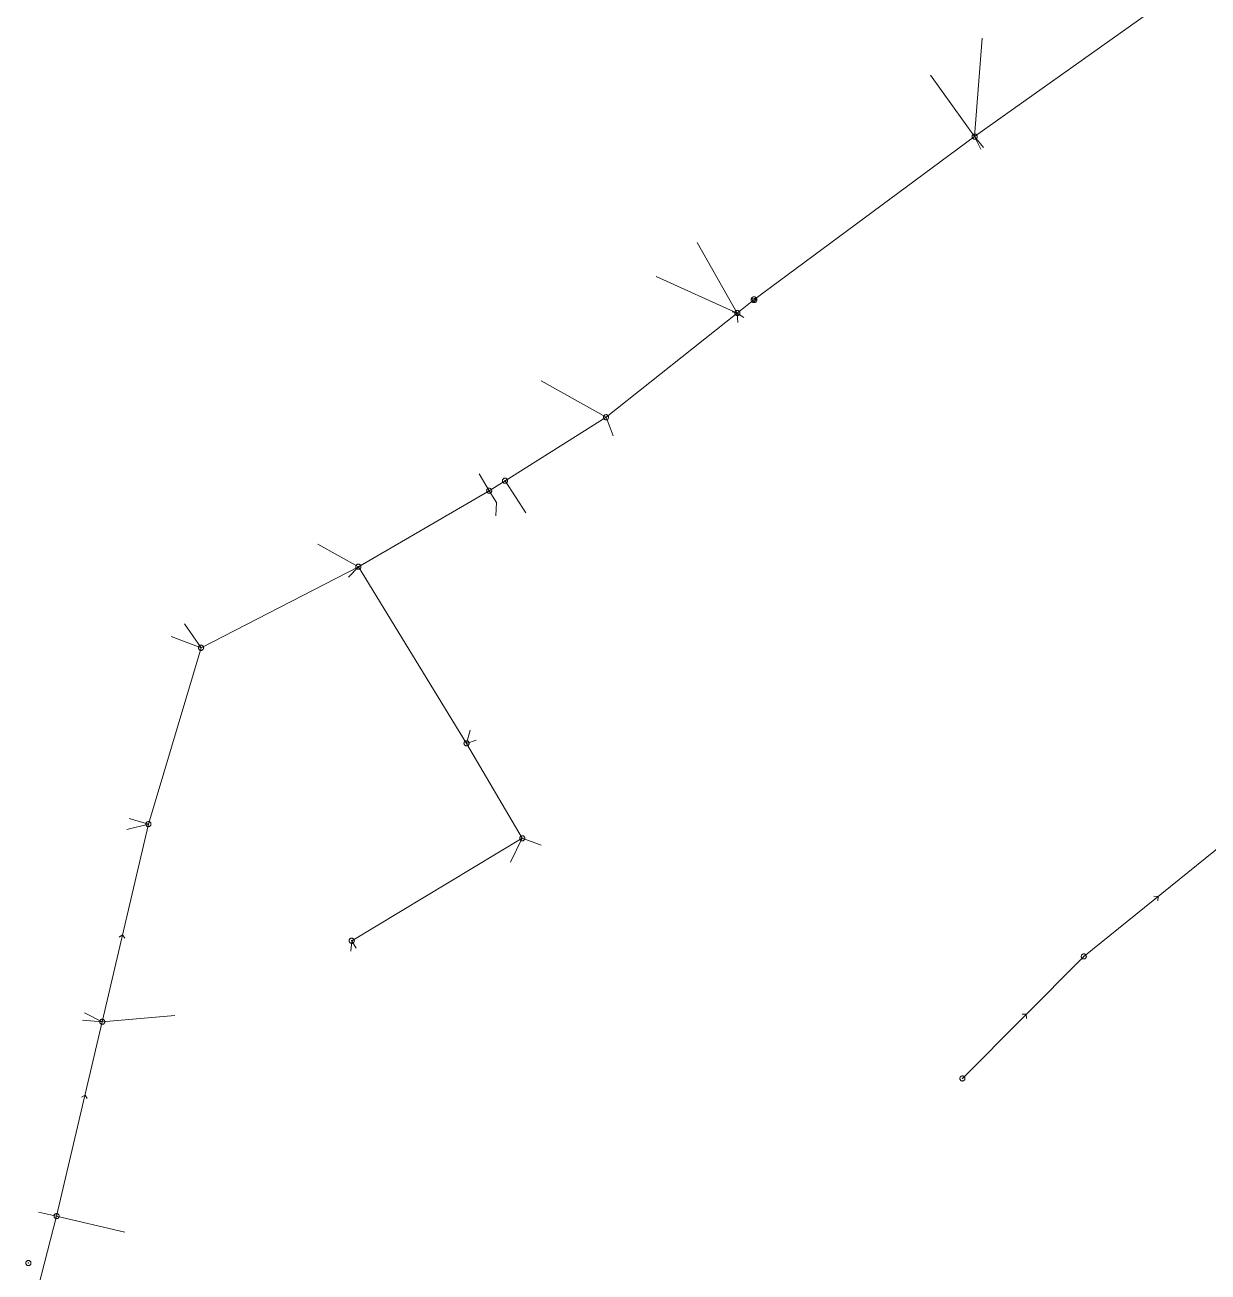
# Model space of a CAD drawing. Header units: metres. Extents: x 25504150 to 25508618, y 6694193 to 6702753.
# Drawn here: x 25504511.4 to 25504724.7, y 6700964.4 to 6701189.2 of the extents above; entities that cross this region are included whole.
import ezdxf

# ---------------------------------------------------------------- set-up
doc = ezdxf.new("R2010")
doc.units = ezdxf.units.M
for name, pattern in [('Paineviemariputket', [0]), ('Paineviemarivarusteet', [0]), ('Psewer_node', [0]), ('Sewer_node', [0]), ('Viemariputket', [0]), ('Viemarivarusteet', [0])]:
    doc.linetypes.add(name, pattern=pattern)
for name, color, linetype, lineweight in [('Paineviemariputket', 7, 'Paineviemariputket', 0), ('Paineviemarivarusteet', 7, 'Paineviemarivarusteet', 0), ('Psewer_node', 7, 'Psewer_node', 0), ('Sewer_node', 7, 'Sewer_node', 0), ('Viemariputket', 7, 'Viemariputket', 0), ('Viemarivarusteet', 7, 'Viemarivarusteet', 0)]:
    doc.layers.add(name, color=color, linetype=linetype, lineweight=lineweight)

msp = doc.modelspace()

# ---------------------------------------------------------------- linework, layer by layer
at = {"layer": 'Paineviemariputket', "color": 1, "linetype": 'Continuous', "lineweight": 15}
msp.add_line((25504682.61, 6701169.05, 57.97), (25504642.85, 6701139.66, 55.05), dxfattribs=at)
at = {"layer": 'Paineviemarivarusteet', "color": 32, "true_color": 0xb46600}
msp.add_point((25504642.85, 6701139.66), dxfattribs=at)
at = {"layer": 'Psewer_node', "color": 14, "linetype": 'Continuous', "true_color": 0xa60000}
for p, q in [((25504642.82, 6701139.14), (25504642.41, 6701139.94)), ((25504642.41, 6701139.94), (25504643.31, 6701139.9)), ((25504643.31, 6701139.9), (25504642.82, 6701139.14))]:
    msp.add_line(p, q, dxfattribs=at)
at = {"layer": 'Psewer_node', "color": 14, "linetype": 'Continuous', "true_color": 0xa60000, "flags": 128}
msp.add_lwpolyline([(25504643.09, 6701139.2), (25504643.16, 6701139.24), (25504643.22, 6701139.3), (25504643.27, 6701139.36), (25504643.31, 6701139.43), (25504643.34, 6701139.5), (25504643.36, 6701139.58), (25504643.37, 6701139.67), (25504643.36, 6701139.75), (25504643.34, 6701139.83), (25504643.31, 6701139.9), (25504643.27, 6701139.97), (25504643.21, 6701140.03), (25504643.15, 6701140.08), (25504643.08, 6701140.12), (25504643.01, 6701140.15), (25504642.93, 6701140.17), (25504642.84, 6701140.18), (25504642.76, 6701140.17), (25504642.68, 6701140.15), (25504642.61, 6701140.12), (25504642.54, 6701140.08), (25504642.48, 6701140.02), (25504642.43, 6701139.96), (25504642.39, 6701139.89), (25504642.36, 6701139.82), (25504642.34, 6701139.74), (25504642.33, 6701139.65), (25504642.34, 6701139.57), (25504642.36, 6701139.49), (25504642.39, 6701139.42), (25504642.43, 6701139.35), (25504642.49, 6701139.29), (25504642.55, 6701139.24), (25504642.62, 6701139.2), (25504642.69, 6701139.17), (25504642.77, 6701139.15), (25504642.86, 6701139.14), (25504642.94, 6701139.15), (25504643.02, 6701139.17)], close=True, dxfattribs=at)
at = {"layer": 'Sewer_node', "color": 46, "linetype": 'Continuous', "true_color": 0x7f5f00, "flags": 128}
for points, elevation in [([(25504683.07, 6701169.05), (25504683.06, 6701169.12), (25504683.05, 6701169.19), (25504683.02, 6701169.26), (25504682.98, 6701169.32), (25504682.94, 6701169.38), (25504682.88, 6701169.42), (25504682.82, 6701169.46), (25504682.75, 6701169.49), (25504682.68, 6701169.5), (25504682.61, 6701169.51), (25504682.54, 6701169.5), (25504682.47, 6701169.49), (25504682.4, 6701169.46), (25504682.34, 6701169.42), (25504682.28, 6701169.38), (25504682.24, 6701169.32), (25504682.2, 6701169.26), (25504682.17, 6701169.19), (25504682.16, 6701169.12), (25504682.15, 6701169.05), (25504682.16, 6701168.98), (25504682.17, 6701168.91), (25504682.2, 6701168.84), (25504682.24, 6701168.78), (25504682.28, 6701168.72), (25504682.34, 6701168.68), (25504682.4, 6701168.64), (25504682.47, 6701168.61), (25504682.54, 6701168.6), (25504682.61, 6701168.59), (25504682.68, 6701168.6), (25504682.75, 6701168.61), (25504682.82, 6701168.64), (25504682.88, 6701168.68), (25504682.94, 6701168.72), (25504682.98, 6701168.78), (25504683.02, 6701168.84), (25504683.05, 6701168.91), (25504683.06, 6701168.98)], 60.12), ([(25504640.31, 6701137.25), (25504640.3, 6701137.32), (25504640.29, 6701137.39), (25504640.26, 6701137.46), (25504640.22, 6701137.52), (25504640.18, 6701137.58), (25504640.12, 6701137.62), (25504640.06, 6701137.66), (25504639.99, 6701137.69), (25504639.92, 6701137.7), (25504639.85, 6701137.71), (25504639.78, 6701137.7), (25504639.71, 6701137.69), (25504639.64, 6701137.66), (25504639.58, 6701137.62), (25504639.52, 6701137.58), (25504639.48, 6701137.52), (25504639.44, 6701137.46), (25504639.41, 6701137.39), (25504639.4, 6701137.32), (25504639.39, 6701137.25), (25504639.4, 6701137.18), (25504639.41, 6701137.11), (25504639.44, 6701137.04), (25504639.48, 6701136.98), (25504639.52, 6701136.92), (25504639.58, 6701136.88), (25504639.64, 6701136.84), (25504639.71, 6701136.81), (25504639.78, 6701136.8), (25504639.85, 6701136.79), (25504639.92, 6701136.8), (25504639.99, 6701136.81), (25504640.06, 6701136.84), (25504640.12, 6701136.88), (25504640.18, 6701136.92), (25504640.22, 6701136.98), (25504640.26, 6701137.04), (25504640.29, 6701137.11), (25504640.3, 6701137.18)], 58.43), ([(25504616.64, 6701118.48), (25504616.63, 6701118.55), (25504616.62, 6701118.62), (25504616.59, 6701118.69), (25504616.55, 6701118.75), (25504616.51, 6701118.81), (25504616.45, 6701118.85), (25504616.39, 6701118.89), (25504616.32, 6701118.92), (25504616.25, 6701118.93), (25504616.18, 6701118.94), (25504616.11, 6701118.93), (25504616.04, 6701118.92), (25504615.97, 6701118.89), (25504615.91, 6701118.85), (25504615.85, 6701118.81), (25504615.81, 6701118.75), (25504615.77, 6701118.69), (25504615.74, 6701118.62), (25504615.73, 6701118.55), (25504615.72, 6701118.48), (25504615.73, 6701118.41), (25504615.74, 6701118.34), (25504615.77, 6701118.27), (25504615.81, 6701118.21), (25504615.85, 6701118.15), (25504615.91, 6701118.11), (25504615.97, 6701118.07), (25504616.04, 6701118.04), (25504616.11, 6701118.03), (25504616.18, 6701118.02), (25504616.25, 6701118.03), (25504616.32, 6701118.04), (25504616.39, 6701118.07), (25504616.45, 6701118.11), (25504616.51, 6701118.15), (25504616.55, 6701118.21), (25504616.59, 6701118.27), (25504616.62, 6701118.34), (25504616.63, 6701118.41)], 58.39), ([(25504595.59, 6701105.22), (25504595.58, 6701105.29), (25504595.57, 6701105.36), (25504595.54, 6701105.43), (25504595.5, 6701105.49), (25504595.46, 6701105.55), (25504595.4, 6701105.59), (25504595.34, 6701105.63), (25504595.27, 6701105.66), (25504595.2, 6701105.67), (25504595.13, 6701105.68), (25504595.06, 6701105.67), (25504594.99, 6701105.66), (25504594.92, 6701105.63), (25504594.86, 6701105.59), (25504594.8, 6701105.55), (25504594.76, 6701105.49), (25504594.72, 6701105.43), (25504594.69, 6701105.36), (25504594.68, 6701105.29), (25504594.67, 6701105.22), (25504594.68, 6701105.15), (25504594.69, 6701105.08), (25504594.72, 6701105.01), (25504594.76, 6701104.95), (25504594.8, 6701104.89), (25504594.86, 6701104.85), (25504594.92, 6701104.81), (25504594.99, 6701104.78), (25504595.06, 6701104.77), (25504595.13, 6701104.76), (25504595.2, 6701104.77), (25504595.27, 6701104.78), (25504595.34, 6701104.81), (25504595.4, 6701104.85), (25504595.46, 6701104.89), (25504595.5, 6701104.95), (25504595.54, 6701105.01), (25504595.57, 6701105.08), (25504595.58, 6701105.15)], 58.92), ([(25504598.45, 6701107.03), (25504598.44, 6701107.1), (25504598.43, 6701107.17), (25504598.4, 6701107.24), (25504598.36, 6701107.3), (25504598.32, 6701107.36), (25504598.26, 6701107.4), (25504598.2, 6701107.44), (25504598.13, 6701107.47), (25504598.06, 6701107.48), (25504597.99, 6701107.49), (25504597.92, 6701107.48), (25504597.85, 6701107.47), (25504597.78, 6701107.44), (25504597.72, 6701107.4), (25504597.66, 6701107.36), (25504597.62, 6701107.3), (25504597.58, 6701107.24), (25504597.55, 6701107.17), (25504597.54, 6701107.1), (25504597.53, 6701107.03), (25504597.54, 6701106.96), (25504597.55, 6701106.89), (25504597.58, 6701106.82), (25504597.62, 6701106.76), (25504597.66, 6701106.7), (25504597.72, 6701106.66), (25504597.78, 6701106.62), (25504597.85, 6701106.59), (25504597.92, 6701106.58), (25504597.99, 6701106.57), (25504598.06, 6701106.58), (25504598.13, 6701106.59), (25504598.2, 6701106.62), (25504598.26, 6701106.66), (25504598.32, 6701106.7), (25504598.36, 6701106.76), (25504598.4, 6701106.82), (25504598.43, 6701106.89), (25504598.44, 6701106.96)], 55.81), ([(25504572.02, 6701091.54), (25504572.01, 6701091.61), (25504572, 6701091.68), (25504571.97, 6701091.75), (25504571.93, 6701091.81), (25504571.89, 6701091.87), (25504571.83, 6701091.91), (25504571.77, 6701091.95), (25504571.7, 6701091.98), (25504571.63, 6701091.99), (25504571.56, 6701092), (25504571.49, 6701091.99), (25504571.42, 6701091.98), (25504571.35, 6701091.95), (25504571.29, 6701091.91), (25504571.23, 6701091.87), (25504571.19, 6701091.81), (25504571.15, 6701091.75), (25504571.12, 6701091.68), (25504571.11, 6701091.61), (25504571.1, 6701091.54), (25504571.11, 6701091.47), (25504571.12, 6701091.4), (25504571.15, 6701091.33), (25504571.19, 6701091.27), (25504571.23, 6701091.21), (25504571.29, 6701091.17), (25504571.35, 6701091.13), (25504571.42, 6701091.1), (25504571.49, 6701091.09), (25504571.56, 6701091.08), (25504571.63, 6701091.09), (25504571.7, 6701091.1), (25504571.77, 6701091.13), (25504571.83, 6701091.17), (25504571.89, 6701091.21), (25504571.93, 6701091.27), (25504571.97, 6701091.33), (25504572, 6701091.4), (25504572.01, 6701091.47)], 58.2), ([(25504543.67, 6701076.92), (25504543.66, 6701076.99), (25504543.65, 6701077.07), (25504543.62, 6701077.13), (25504543.58, 6701077.2), (25504543.53, 6701077.25), (25504543.48, 6701077.3), (25504543.41, 6701077.34), (25504543.35, 6701077.37), (25504543.27, 6701077.38), (25504543.2, 6701077.39), (25504543.13, 6701077.38), (25504543.05, 6701077.37), (25504542.99, 6701077.34), (25504542.92, 6701077.3), (25504542.87, 6701077.25), (25504542.82, 6701077.2), (25504542.78, 6701077.13), (25504542.75, 6701077.07), (25504542.74, 6701076.99), (25504542.73, 6701076.92), (25504542.74, 6701076.85), (25504542.75, 6701076.77), (25504542.78, 6701076.71), (25504542.82, 6701076.64), (25504542.87, 6701076.59), (25504542.92, 6701076.54), (25504542.99, 6701076.5), (25504543.05, 6701076.47), (25504543.13, 6701076.46), (25504543.2, 6701076.45), (25504543.27, 6701076.46), (25504543.35, 6701076.47), (25504543.41, 6701076.5), (25504543.48, 6701076.54), (25504543.53, 6701076.59), (25504543.58, 6701076.64), (25504543.62, 6701076.71), (25504543.65, 6701076.77), (25504543.66, 6701076.85)], 57.92), ([(25504591.5, 6701059.7), (25504591.49, 6701059.77), (25504591.48, 6701059.84), (25504591.45, 6701059.91), (25504591.41, 6701059.97), (25504591.37, 6701060.03), (25504591.31, 6701060.07), (25504591.25, 6701060.11), (25504591.18, 6701060.14), (25504591.11, 6701060.15), (25504591.04, 6701060.16), (25504590.97, 6701060.15), (25504590.9, 6701060.14), (25504590.83, 6701060.11), (25504590.77, 6701060.07), (25504590.71, 6701060.03), (25504590.67, 6701059.97), (25504590.63, 6701059.91), (25504590.6, 6701059.84), (25504590.59, 6701059.77), (25504590.58, 6701059.7), (25504590.59, 6701059.63), (25504590.6, 6701059.56), (25504590.63, 6701059.49), (25504590.67, 6701059.43), (25504590.71, 6701059.37), (25504590.77, 6701059.33), (25504590.83, 6701059.29), (25504590.9, 6701059.26), (25504590.97, 6701059.25), (25504591.04, 6701059.24), (25504591.11, 6701059.25), (25504591.18, 6701059.26), (25504591.25, 6701059.29), (25504591.31, 6701059.33), (25504591.37, 6701059.37), (25504591.41, 6701059.43), (25504591.45, 6701059.49), (25504591.48, 6701059.56), (25504591.49, 6701059.63)], 58.81), ([(25504534.17, 6701045.14), (25504534.16, 6701045.21), (25504534.15, 6701045.28), (25504534.12, 6701045.35), (25504534.08, 6701045.41), (25504534.04, 6701045.47), (25504533.98, 6701045.51), (25504533.92, 6701045.55), (25504533.85, 6701045.58), (25504533.78, 6701045.59), (25504533.71, 6701045.6), (25504533.64, 6701045.59), (25504533.57, 6701045.58), (25504533.5, 6701045.55), (25504533.44, 6701045.51), (25504533.38, 6701045.47), (25504533.34, 6701045.41), (25504533.3, 6701045.35), (25504533.27, 6701045.28), (25504533.26, 6701045.21), (25504533.25, 6701045.14), (25504533.26, 6701045.07), (25504533.27, 6701045), (25504533.3, 6701044.93), (25504533.34, 6701044.87), (25504533.38, 6701044.81), (25504533.44, 6701044.77), (25504533.5, 6701044.73), (25504533.57, 6701044.7), (25504533.64, 6701044.69), (25504533.71, 6701044.68), (25504533.78, 6701044.69), (25504533.85, 6701044.7), (25504533.92, 6701044.73), (25504533.98, 6701044.77), (25504534.04, 6701044.81), (25504534.08, 6701044.87), (25504534.12, 6701044.93), (25504534.15, 6701045), (25504534.16, 6701045.07)], 58.19), ([(25504601.55, 6701042.59), (25504601.54, 6701042.66), (25504601.53, 6701042.73), (25504601.5, 6701042.8), (25504601.46, 6701042.86), (25504601.42, 6701042.92), (25504601.36, 6701042.96), (25504601.3, 6701043), (25504601.23, 6701043.03), (25504601.16, 6701043.04), (25504601.09, 6701043.05), (25504601.02, 6701043.04), (25504600.95, 6701043.03), (25504600.88, 6701043), (25504600.82, 6701042.96), (25504600.76, 6701042.92), (25504600.72, 6701042.86), (25504600.68, 6701042.8), (25504600.65, 6701042.73), (25504600.64, 6701042.66), (25504600.63, 6701042.59), (25504600.64, 6701042.52), (25504600.65, 6701042.45), (25504600.68, 6701042.38), (25504600.72, 6701042.32), (25504600.76, 6701042.26), (25504600.82, 6701042.22), (25504600.88, 6701042.18), (25504600.95, 6701042.15), (25504601.02, 6701042.14), (25504601.09, 6701042.13), (25504601.16, 6701042.14), (25504601.23, 6701042.15), (25504601.3, 6701042.18), (25504601.36, 6701042.22), (25504601.42, 6701042.26), (25504601.46, 6701042.32), (25504601.5, 6701042.38), (25504601.53, 6701042.45), (25504601.54, 6701042.52)], 59.82), ([(25504570.82, 6701024.11), (25504570.81, 6701024.18), (25504570.8, 6701024.26), (25504570.77, 6701024.32), (25504570.73, 6701024.39), (25504570.68, 6701024.44), (25504570.63, 6701024.49), (25504570.56, 6701024.53), (25504570.5, 6701024.56), (25504570.42, 6701024.57), (25504570.35, 6701024.58), (25504570.28, 6701024.57), (25504570.2, 6701024.56), (25504570.14, 6701024.53), (25504570.07, 6701024.49), (25504570.02, 6701024.44), (25504569.97, 6701024.39), (25504569.93, 6701024.32), (25504569.9, 6701024.26), (25504569.89, 6701024.18), (25504569.88, 6701024.11), (25504569.89, 6701024.04), (25504569.9, 6701023.96), (25504569.93, 6701023.9), (25504569.97, 6701023.83), (25504570.02, 6701023.78), (25504570.07, 6701023.73), (25504570.14, 6701023.69), (25504570.2, 6701023.66), (25504570.28, 6701023.65), (25504570.35, 6701023.64), (25504570.42, 6701023.65), (25504570.5, 6701023.66), (25504570.56, 6701023.69), (25504570.63, 6701023.73), (25504570.68, 6701023.78), (25504570.73, 6701023.83), (25504570.77, 6701023.9), (25504570.8, 6701023.96), (25504570.81, 6701024.04)], 59.71), ([(25504525.84, 6701009.51), (25504525.83, 6701009.58), (25504525.82, 6701009.65), (25504525.79, 6701009.72), (25504525.75, 6701009.78), (25504525.71, 6701009.84), (25504525.65, 6701009.88), (25504525.59, 6701009.92), (25504525.52, 6701009.95), (25504525.45, 6701009.96), (25504525.38, 6701009.97), (25504525.31, 6701009.96), (25504525.24, 6701009.95), (25504525.17, 6701009.92), (25504525.11, 6701009.88), (25504525.05, 6701009.84), (25504525.01, 6701009.78), (25504524.97, 6701009.72), (25504524.94, 6701009.65), (25504524.93, 6701009.58), (25504524.92, 6701009.51), (25504524.93, 6701009.44), (25504524.94, 6701009.37), (25504524.97, 6701009.3), (25504525.01, 6701009.24), (25504525.05, 6701009.18), (25504525.11, 6701009.14), (25504525.17, 6701009.1), (25504525.24, 6701009.07), (25504525.31, 6701009.06), (25504525.38, 6701009.05), (25504525.45, 6701009.06), (25504525.52, 6701009.07), (25504525.59, 6701009.1), (25504525.65, 6701009.14), (25504525.71, 6701009.18), (25504525.75, 6701009.24), (25504525.79, 6701009.3), (25504525.82, 6701009.37), (25504525.83, 6701009.44)], 58.9), ([(25504517.61, 6700974.49), (25504517.6, 6700974.56), (25504517.59, 6700974.63), (25504517.56, 6700974.7), (25504517.52, 6700974.76), (25504517.48, 6700974.82), (25504517.42, 6700974.86), (25504517.36, 6700974.9), (25504517.29, 6700974.93), (25504517.22, 6700974.94), (25504517.15, 6700974.95), (25504517.08, 6700974.94), (25504517.01, 6700974.93), (25504516.94, 6700974.9), (25504516.88, 6700974.86), (25504516.82, 6700974.82), (25504516.78, 6700974.76), (25504516.74, 6700974.7), (25504516.71, 6700974.63), (25504516.7, 6700974.56), (25504516.69, 6700974.49), (25504516.7, 6700974.42), (25504516.71, 6700974.35), (25504516.74, 6700974.28), (25504516.78, 6700974.22), (25504516.82, 6700974.16), (25504516.88, 6700974.12), (25504516.94, 6700974.08), (25504517.01, 6700974.05), (25504517.08, 6700974.04), (25504517.15, 6700974.03), (25504517.22, 6700974.04), (25504517.29, 6700974.05), (25504517.36, 6700974.08), (25504517.42, 6700974.12), (25504517.48, 6700974.16), (25504517.52, 6700974.22), (25504517.56, 6700974.28), (25504517.59, 6700974.35), (25504517.6, 6700974.42)], 60.04), ([(25504512.54, 6700966.03), (25504512.53, 6700966.1), (25504512.52, 6700966.17), (25504512.49, 6700966.24), (25504512.45, 6700966.3), (25504512.41, 6700966.36), (25504512.35, 6700966.4), (25504512.29, 6700966.44), (25504512.22, 6700966.47), (25504512.15, 6700966.48), (25504512.08, 6700966.49), (25504512.01, 6700966.48), (25504511.94, 6700966.47), (25504511.87, 6700966.44), (25504511.81, 6700966.4), (25504511.75, 6700966.36), (25504511.71, 6700966.3), (25504511.67, 6700966.24), (25504511.64, 6700966.17), (25504511.63, 6700966.1), (25504511.62, 6700966.03), (25504511.63, 6700965.96), (25504511.64, 6700965.89), (25504511.67, 6700965.82), (25504511.71, 6700965.76), (25504511.75, 6700965.7), (25504511.81, 6700965.66), (25504511.87, 6700965.62), (25504511.94, 6700965.59), (25504512.01, 6700965.58), (25504512.08, 6700965.57), (25504512.15, 6700965.58), (25504512.22, 6700965.59), (25504512.29, 6700965.62), (25504512.35, 6700965.66), (25504512.41, 6700965.7), (25504512.45, 6700965.76), (25504512.49, 6700965.82), (25504512.52, 6700965.89), (25504512.53, 6700965.96)], 60.13)]:
    msp.add_lwpolyline(points, close=True, dxfattribs=dict(at, elevation=elevation))
for points in [[(25504715.62, 6701031.33), (25504715.68, 6701032.08), (25504714.94, 6701032.15)], [(25504529.46, 6701024.57), (25504529.05, 6701025.19), (25504528.42, 6701024.79)], [(25504691.95, 6701010.12), (25504691.93, 6701010.87), (25504691.19, 6701010.86)], [(25504522.69, 6700995.69), (25504522.28, 6700996.32), (25504521.66, 6700995.92)]]:
    msp.add_lwpolyline(points, dxfattribs=at)
for points in [[(25504702.76, 6701021.3), (25504702.75, 6701021.37), (25504702.74, 6701021.44), (25504702.71, 6701021.51), (25504702.67, 6701021.57), (25504702.63, 6701021.63), (25504702.57, 6701021.67), (25504702.51, 6701021.71), (25504702.44, 6701021.74), (25504702.37, 6701021.75), (25504702.3, 6701021.76), (25504702.23, 6701021.75), (25504702.16, 6701021.74), (25504702.09, 6701021.71), (25504702.03, 6701021.67), (25504701.97, 6701021.63), (25504701.93, 6701021.57), (25504701.89, 6701021.51), (25504701.86, 6701021.44), (25504701.85, 6701021.37), (25504701.84, 6701021.3), (25504701.85, 6701021.23), (25504701.86, 6701021.16), (25504701.89, 6701021.09), (25504701.93, 6701021.03), (25504701.97, 6701020.97), (25504702.03, 6701020.93), (25504702.09, 6701020.89), (25504702.16, 6701020.86), (25504702.23, 6701020.85), (25504702.3, 6701020.84), (25504702.37, 6701020.85), (25504702.44, 6701020.86), (25504702.51, 6701020.89), (25504702.57, 6701020.93), (25504702.63, 6701020.97), (25504702.67, 6701021.03), (25504702.71, 6701021.09), (25504702.74, 6701021.16), (25504702.75, 6701021.23)], [(25504680.88, 6700999.3), (25504680.87, 6700999.37), (25504680.86, 6700999.44), (25504680.83, 6700999.51), (25504680.79, 6700999.57), (25504680.75, 6700999.63), (25504680.69, 6700999.67), (25504680.63, 6700999.71), (25504680.56, 6700999.74), (25504680.49, 6700999.75), (25504680.42, 6700999.76), (25504680.35, 6700999.75), (25504680.28, 6700999.74), (25504680.21, 6700999.71), (25504680.15, 6700999.67), (25504680.09, 6700999.63), (25504680.05, 6700999.57), (25504680.01, 6700999.51), (25504679.98, 6700999.44), (25504679.97, 6700999.37), (25504679.96, 6700999.3), (25504679.97, 6700999.23), (25504679.98, 6700999.16), (25504680.01, 6700999.09), (25504680.05, 6700999.03), (25504680.09, 6700998.97), (25504680.15, 6700998.93), (25504680.21, 6700998.89), (25504680.28, 6700998.86), (25504680.35, 6700998.85), (25504680.42, 6700998.84), (25504680.49, 6700998.85), (25504680.56, 6700998.86), (25504680.63, 6700998.89), (25504680.69, 6700998.93), (25504680.75, 6700998.97), (25504680.79, 6700999.03), (25504680.83, 6700999.09), (25504680.86, 6700999.16), (25504680.87, 6700999.23)]]:
    msp.add_lwpolyline(points, close=True, dxfattribs=at)
at = {"layer": 'Viemariputket', "color": 1, "linetype": 'Continuous', "lineweight": 15}
for p, q in [((25504719.76, 6701195.45, 57.38), (25504682.61, 6701169.05, 57.79)), ((25504682.61, 6701169.05, 58.48), (25504683.98, 6701186.78, 58.72)), ((25504682.61, 6701169.05, 58.08), (25504674.68, 6701180.12, 58.2)), ((25504682.61, 6701169.05, 58.13), (25504683.74, 6701166.78, 58.14)), ((25504682.61, 6701169.05, 58.09), (25504684.21, 6701167.11, 58.12)), ((25504639.85, 6701137.25, 56.04), (25504632.6, 6701149.97, 56.21)), ((25504639.85, 6701137.25, 56.08), (25504625.21, 6701143.86, 57.02)), ((25504642.85, 6701139.66, 55.88), (25504639.85, 6701137.25, 55.61)), ((25504639.85, 6701137.25, 55.63), (25504616.18, 6701118.48, 55.68)), ((25504639.85, 6701137.25, 56.83), (25504638.91, 6701137.45, 56.1)), ((25504639.85, 6701137.25, 56.09), (25504639.96, 6701135.56, 56.12)), ((25504639.85, 6701137.25, 56.08), (25504641.03, 6701136.42, 56.12)), ((25504616.18, 6701118.48, 55.89), (25504604.52, 6701125.02, 55.83)), ((25504616.18, 6701118.48, 55.68), (25504597.99, 6701107.03, 55.81)), ((25504616.18, 6701118.48, 55.89), (25504617.46, 6701115.15, 55.83)), ((25504595.13, 6701105.22, 56.05), (25504593.29, 6701108.3, 56.15)), ((25504597.99, 6701107.03, 55.81), (25504595.13, 6701105.22, 55.83)), ((25504597.99, 6701107.03, 55.83), (25504601.74, 6701101.23)), ((25504595.13, 6701105.22, 55.84), (25504571.56, 6701091.54)), ((25504571.56, 6701091.54), (25504564.27, 6701095.6)), ((25504571.56, 6701091.54), (25504543.2, 6701076.92)), ((25504571.56, 6701091.54), (25504569.76, 6701089.65)), ((25504571.56, 6701091.54), (25504591.04, 6701059.7)), ((25504543.2, 6701076.92), (25504540.23, 6701081.21)), ((25504543.2, 6701076.92), (25504537.82, 6701078.93)), ((25504543.2, 6701076.92), (25504533.71, 6701045.14, 56.32)), ((25504591.04, 6701059.7), (25504591.7, 6701062.09)), ((25504591.04, 6701059.7), (25504592.78, 6701060.28)), ((25504591.04, 6701059.7), (25504601.09, 6701042.59)), ((25504533.71, 6701045.14, 56.31), (25504525.38, 6701009.51)), ((25504533.71, 6701045.14, 56.5), (25504529.79, 6701044.16)), ((25504533.71, 6701045.14, 56.5), (25504530.25, 6701046.13)), ((25504570.35, 6701024.11, 58.17), (25504601.09, 6701042.59, 57.98)), ((25504601.09, 6701042.59), (25504598.95, 6701038.28)), ((25504601.09, 6701042.59), (25504604.47, 6701041.37)), ((25504728.88, 6701042.72), (25504702.3, 6701021.3)), ((25504570.35, 6701024.11, 58.31), (25504570.2, 6701022.24, 58.04)), ((25504570.35, 6701024.11, 58.31), (25504571.14, 6701022.8, 58.04)), ((25504702.3, 6701021.3), (25504680.42, 6700999.3)), ((25504525.38, 6701009.51), (25504522.16, 6701011.1)), ((25504525.38, 6701009.51, 56.89), (25504517.15, 6700974.49, 57.86)), ((25504525.38, 6701009.51), (25504521.85, 6701009.78)), ((25504525.38, 6701009.51), (25504538.49, 6701010.64)), ((25504517.15, 6700974.49, 58.09), (25504513.91, 6700975.23, 58.08)), ((25504517.15, 6700974.49, 57.87), (25504511.45, 6700952.4, 58.62)), ((25504517.15, 6700974.49, 58.07), (25504529.47, 6700971.62, 58.17))]:
    msp.add_line(p, q, dxfattribs=at)
msp.add_polyline3d([(25504595.13, 6701105.22, 56.07), (25504596.45, 6701103.09, 0), (25504596.32, 6701100.7, 56.11)], dxfattribs=at)
at = {"layer": 'Viemarivarusteet', "color": 1}
for p in [(25504682.61, 6701169.05, 60.12), (25504639.85, 6701137.25, 58.43), (25504616.18, 6701118.48, 58.39), (25504597.99, 6701107.03, 55.81), (25504595.13, 6701105.22, 58.92), (25504571.56, 6701091.54, 58.2), (25504543.2, 6701076.92, 57.92), (25504591.04, 6701059.7, 58.81), (25504533.71, 6701045.14, 58.19), (25504601.09, 6701042.59, 59.82), (25504570.35, 6701024.11, 59.71), (25504702.3, 6701021.3), (25504525.38, 6701009.51, 58.9), (25504680.42, 6700999.3), (25504517.15, 6700974.49, 60.04), (25504512.08, 6700966.03, 60.13)]:
    msp.add_point(p, dxfattribs=at)

doc.saveas('drawing.dxf')
